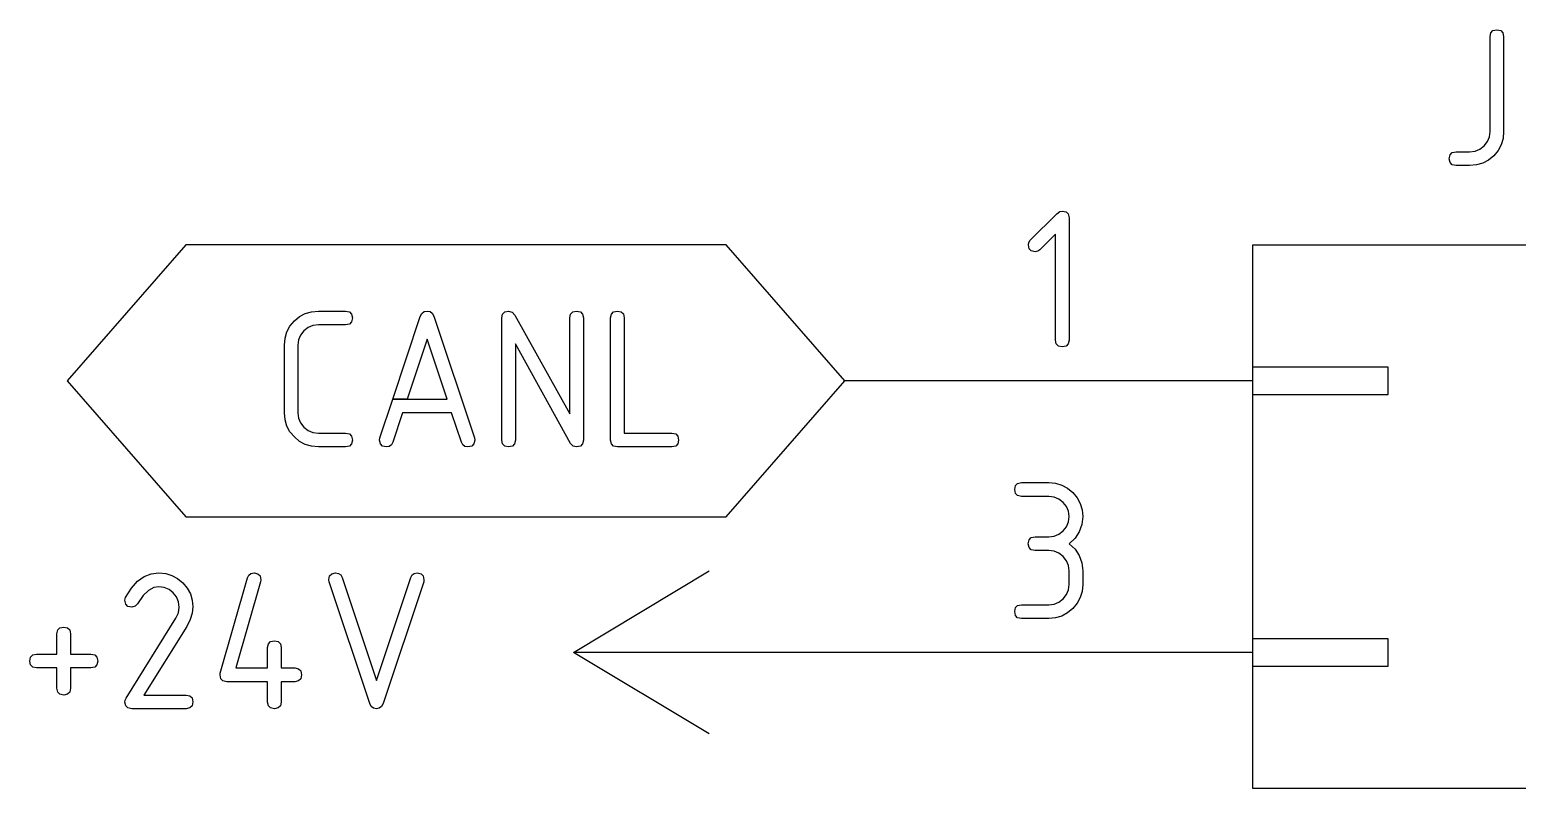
# Model space of a CAD drawing. Extents: x 0.3 to 16.3, y -11.7 to -0.2.
# Drawn here: x 7.7 to 8.247, y -6.6 to -6.321 of the extents above; entities that cross this region are included whole.
import ezdxf

# ---------------------------------------------------------------- set-up
doc = ezdxf.new("R2010")
doc.units = 0
doc.header["$MEASUREMENT"] = 0
doc.layers.add('BLACK', color=7, linetype='CONTINUOUS')

msp = doc.modelspace()

# ---------------------------------------------------------------- linework, layer by layer
at = {"layer": 'BLACK', "linetype": 'CONTINUOUS'}
for p, q in [((8.23748, -6.32323), (8.23778, -6.32181)), ((8.23748, -6.32323), (8.23778, -6.32181)), ((8.23748, -6.35818), (8.23748, -6.32323)), ((8.23748, -6.35818), (8.23748, -6.32323)), ((8.23778, -6.32181), (8.23857, -6.32102)), ((8.23778, -6.32181), (8.23857, -6.32102)), ((8.23857, -6.32102), (8.23999, -6.32073)), ((8.23857, -6.32102), (8.23999, -6.32073)), ((8.23999, -6.32073), (8.24141, -6.32102)), ((8.23999, -6.32073), (8.24141, -6.32102)), ((8.24141, -6.32102), (8.2422, -6.32181)), ((8.24141, -6.32102), (8.2422, -6.32181)), ((8.2422, -6.32181), (8.24249, -6.32323)), ((8.2422, -6.32181), (8.24249, -6.32323)), ((8.24249, -6.32323), (8.24249, -6.35824)), ((8.24249, -6.32323), (8.24249, -6.35824)), ((8.23374, -6.3647), (8.23531, -6.36348)), ((8.23374, -6.3647), (8.23531, -6.36348)), ((8.23531, -6.36348), (8.23652, -6.36191)), ((8.23531, -6.36348), (8.23652, -6.36191)), ((8.23652, -6.36191), (8.23724, -6.36016)), ((8.23652, -6.36191), (8.23724, -6.36016)), ((8.23724, -6.36016), (8.23748, -6.35818)), ((8.23724, -6.36016), (8.23748, -6.35818)), ((8.24157, -6.36308), (8.24044, -6.36518)), ((8.24157, -6.36308), (8.24044, -6.36518)), ((8.24226, -6.36079), (8.24157, -6.36308)), ((8.24226, -6.36079), (8.24157, -6.36308)), ((8.24249, -6.35824), (8.24226, -6.36079)), ((8.24249, -6.35824), (8.24226, -6.36079)), ((8.22247, -6.36821), (8.22277, -6.36676)), ((8.22247, -6.36821), (8.22277, -6.36676)), ((8.22277, -6.36965), (8.22247, -6.36821)), ((8.22277, -6.36965), (8.22247, -6.36821)), ((8.22277, -6.36676), (8.22356, -6.36596)), ((8.22277, -6.36676), (8.22356, -6.36596)), ((8.22356, -6.36596), (8.22497, -6.36567)), ((8.22356, -6.36596), (8.22497, -6.36567)), ((8.22497, -6.36567), (8.22998, -6.36567)), ((8.22497, -6.36567), (8.22998, -6.36567)), ((8.22998, -6.36567), (8.23198, -6.36542)), ((8.22998, -6.36567), (8.23198, -6.36542)), ((8.23198, -6.36542), (8.23374, -6.3647)), ((8.23198, -6.36542), (8.23374, -6.3647)), ((8.23689, -6.36872), (8.23479, -6.36984)), ((8.23689, -6.36872), (8.23479, -6.36984)), ((8.23883, -6.36711), (8.23689, -6.36872)), ((8.23883, -6.36711), (8.23689, -6.36872)), ((8.24044, -6.36518), (8.23883, -6.36711)), ((8.24044, -6.36518), (8.23883, -6.36711)), ((8.22356, -6.37045), (8.22277, -6.36965)), ((8.22356, -6.37045), (8.22277, -6.36965)), ((8.22497, -6.37075), (8.22356, -6.37045)), ((8.22497, -6.37075), (8.22356, -6.37045)), ((8.22998, -6.37075), (8.22497, -6.37075)), ((8.22998, -6.37075), (8.22497, -6.37075)), ((8.2325, -6.37052), (8.22998, -6.37075)), ((8.2325, -6.37052), (8.22998, -6.37075)), ((8.23479, -6.36984), (8.2325, -6.37052)), ((8.23479, -6.36984), (8.2325, -6.37052)), ((8.06822, -6.39824), (8.078, -6.38846)), ((8.06822, -6.39824), (8.078, -6.38846)), ((8.078, -6.38846), (8.07904, -6.3877)), ((8.078, -6.38846), (8.07904, -6.3877)), ((8.07904, -6.3877), (8.08001, -6.38748)), ((8.07904, -6.3877), (8.08001, -6.38748)), ((8.08001, -6.38748), (8.08143, -6.38777)), ((8.08001, -6.38748), (8.08143, -6.38777)), ((8.08143, -6.38777), (8.08222, -6.38856)), ((8.08143, -6.38777), (8.08222, -6.38856)), ((8.08222, -6.38856), (8.08251, -6.38998)), ((8.08222, -6.38856), (8.08251, -6.38998)), ((8.08251, -6.38998), (8.08251, -6.435)), ((8.08251, -6.38998), (8.08251, -6.435)), ((8.07751, -6.396), (8.07174, -6.40176)), ((8.07751, -6.396), (8.07174, -6.40176)), ((8.07751, -6.435), (8.07751, -6.396)), ((8.07751, -6.435), (8.07751, -6.396)), ((7.75734, -6.39998), (7.71359, -6.45)), ((7.95625, -6.39998), (7.75734, -6.39998)), ((8, -6.45), (7.95625, -6.39998)), ((8.0675, -6.39998), (8.06768, -6.39904)), ((8.0675, -6.39998), (8.06768, -6.39904)), ((8.06779, -6.40141), (8.0675, -6.39998)), ((8.06779, -6.40141), (8.0675, -6.39998)), ((8.06768, -6.39904), (8.06822, -6.39824)), ((8.06768, -6.39904), (8.06822, -6.39824)), ((8.06858, -6.40219), (8.06779, -6.40141)), ((8.06858, -6.40219), (8.06779, -6.40141)), ((8.07174, -6.40176), (8.07095, -6.40231)), ((8.07174, -6.40176), (8.07095, -6.40231)), ((8.15, -6.4), (8.15, -6.6)), ((8.35, -6.4), (8.15, -6.4)), ((8.07, -6.40248), (8.06858, -6.40219)), ((8.07, -6.40248), (8.06858, -6.40219)), ((8.07095, -6.40231), (8.07, -6.40248)), ((8.07095, -6.40231), (8.07, -6.40248)), ((7.79565, -6.42991), (7.79727, -6.42796)), ((7.79727, -6.42796), (7.79921, -6.42635)), ((7.79921, -6.42635), (7.80131, -6.42522)), ((7.80131, -6.42522), (7.80359, -6.42454)), ((7.80359, -6.42454), (7.80612, -6.4243)), ((7.80612, -6.4243), (7.81613, -6.4243)), ((7.81613, -6.4243), (7.81755, -6.4246)), ((7.81755, -6.42909), (7.81613, -6.42939)), ((7.81755, -6.4246), (7.81833, -6.4254)), ((7.81833, -6.42829), (7.81755, -6.42909)), ((7.81833, -6.4254), (7.81863, -6.42684)), ((7.81863, -6.42684), (7.81833, -6.42829)), ((7.8335, -6.45674), (7.84365, -6.42631)), ((7.84365, -6.42631), (7.84426, -6.42516)), ((7.84426, -6.42516), (7.84507, -6.42452)), ((7.84507, -6.42452), (7.84615, -6.4243)), ((7.84615, -6.4243), (7.84723, -6.42452)), ((7.84723, -6.42452), (7.84803, -6.42513)), ((7.84803, -6.42513), (7.84861, -6.42624)), ((7.84861, -6.42624), (7.86356, -6.47103)), ((7.87367, -6.4268), (7.87396, -6.42539)), ((7.87367, -6.47182), (7.87367, -6.4268)), ((7.87396, -6.42539), (7.87475, -6.4246)), ((7.87475, -6.4246), (7.87617, -6.4243)), ((7.87617, -6.4243), (7.87747, -6.42466)), ((7.87747, -6.42466), (7.87848, -6.42578)), ((7.87848, -6.42578), (7.89869, -6.46216)), ((7.89869, -6.4268), (7.89899, -6.42539)), ((7.89869, -6.46216), (7.89869, -6.4268)), ((7.89899, -6.42539), (7.89978, -6.4246)), ((7.89978, -6.4246), (7.9012, -6.4243)), ((7.9012, -6.4243), (7.90262, -6.4246)), ((7.90262, -6.4246), (7.90341, -6.42539)), ((7.90341, -6.42539), (7.9037, -6.4268)), ((7.9037, -6.4268), (7.9037, -6.47182)), ((7.91373, -6.4268), (7.91402, -6.42539)), ((7.91373, -6.47182), (7.91373, -6.4268)), ((7.91402, -6.42539), (7.91481, -6.4246)), ((7.91481, -6.4246), (7.91623, -6.4243)), ((7.91623, -6.4243), (7.91765, -6.4246)), ((7.91765, -6.4246), (7.91844, -6.42538)), ((7.91844, -6.42538), (7.91873, -6.4268)), ((7.91873, -6.4268), (7.91873, -6.46924)), ((7.79361, -6.43681), (7.79384, -6.43428)), ((7.79384, -6.43428), (7.79452, -6.432)), ((7.79452, -6.432), (7.79565, -6.42991)), ((7.79957, -6.43314), (7.79886, -6.43488)), ((7.80079, -6.43157), (7.79957, -6.43314)), ((7.80236, -6.43035), (7.80079, -6.43157)), ((7.80411, -6.42963), (7.80236, -6.43035)), ((7.80612, -6.42939), (7.80411, -6.42963)), ((7.81613, -6.42939), (7.80612, -6.42939)), ((7.84615, -6.43467), (7.83879, -6.45674)), ((7.8535, -6.45674), (7.84615, -6.43467)), ((7.79361, -6.46182), (7.79361, -6.43681)), ((7.79886, -6.43488), (7.79861, -6.43686)), ((7.79861, -6.43686), (7.79861, -6.46177)), ((7.899, -6.47307), (7.87867, -6.43643)), ((7.87867, -6.43643), (7.87867, -6.47182)), ((8.0778, -6.43642), (8.07751, -6.435)), ((8.0778, -6.43642), (8.07751, -6.435)), ((8.07859, -6.4372), (8.0778, -6.43642)), ((8.07859, -6.4372), (8.0778, -6.43642)), ((8.08001, -6.4375), (8.07859, -6.4372)), ((8.08001, -6.4375), (8.07859, -6.4372)), ((8.08143, -6.4372), (8.08001, -6.4375)), ((8.08143, -6.4372), (8.08001, -6.4375)), ((8.08222, -6.43642), (8.08143, -6.4372)), ((8.08222, -6.43642), (8.08143, -6.4372)), ((8.08251, -6.435), (8.08222, -6.43642)), ((8.08251, -6.435), (8.08222, -6.43642)), ((8.15, -6.445), (8.15, -6.455)), ((8.2, -6.445), (8.15, -6.445)), ((8.2, -6.455), (8.2, -6.445)), ((7.71359, -6.45), (7.75734, -6.50002)), ((7.95625, -6.50002), (8, -6.45)), ((8.15, -6.45), (8, -6.45)), ((8.15, -6.45), (8, -6.45)), ((8.15, -6.455), (8.2, -6.455)), ((7.79384, -6.46434), (7.79361, -6.46182)), ((7.79861, -6.46177), (7.79886, -6.46374)), ((7.82874, -6.47103), (7.8335, -6.45674)), ((7.8335, -6.45674), (7.83879, -6.45674)), ((7.83879, -6.45674), (7.8335, -6.45674)), ((7.83713, -6.46182), (7.83352, -6.47262)), ((7.85517, -6.46182), (7.83713, -6.46182)), ((7.83879, -6.45674), (7.8535, -6.45674)), ((7.85878, -6.47262), (7.85517, -6.46182)), ((7.79452, -6.46663), (7.79384, -6.46434)), ((7.79565, -6.46872), (7.79452, -6.46663)), ((7.79886, -6.46374), (7.79958, -6.46548)), ((7.79958, -6.46548), (7.80081, -6.46706)), ((7.80081, -6.46706), (7.80239, -6.46828)), ((7.79727, -6.47067), (7.79565, -6.46872)), ((7.79921, -6.47228), (7.79727, -6.47067)), ((7.80131, -6.47341), (7.79921, -6.47228)), ((7.80239, -6.46828), (7.80414, -6.469)), ((7.80414, -6.469), (7.80612, -6.46924)), ((7.80612, -6.46924), (7.81613, -6.46924)), ((7.81613, -6.46924), (7.81755, -6.46954)), ((7.81755, -6.46954), (7.81833, -6.47034)), ((7.81833, -6.47034), (7.81863, -6.47178)), ((7.81863, -6.47178), (7.81833, -6.47323)), ((7.82863, -6.47182), (7.82874, -6.47103)), ((7.82893, -6.47324), (7.82863, -6.47182)), ((7.83352, -6.47262), (7.833, -6.47357)), ((7.8593, -6.47357), (7.85878, -6.47262)), ((7.86367, -6.47182), (7.86337, -6.47324)), ((7.86356, -6.47103), (7.86367, -6.47182)), ((7.87396, -6.47324), (7.87367, -6.47182)), ((7.87867, -6.47182), (7.87838, -6.47324)), ((7.89988, -6.47401), (7.899, -6.47307)), ((7.9037, -6.47182), (7.90341, -6.47324)), ((7.91402, -6.47324), (7.91373, -6.47182)), ((7.91873, -6.46924), (7.93625, -6.46924)), ((7.93625, -6.46924), (7.93767, -6.46954)), ((7.93767, -6.46954), (7.93845, -6.47034)), ((7.93845, -6.47034), (7.93875, -6.47178)), ((7.93875, -6.47178), (7.93845, -6.47323)), ((7.80359, -6.47409), (7.80131, -6.47341)), ((7.80612, -6.47433), (7.80359, -6.47409)), ((7.81613, -6.47433), (7.80612, -6.47433)), ((7.81755, -6.47403), (7.81613, -6.47433)), ((7.81833, -6.47323), (7.81755, -6.47403)), ((7.82972, -6.47403), (7.82893, -6.47324)), ((7.83114, -6.47433), (7.82972, -6.47403)), ((7.83223, -6.47413), (7.83114, -6.47433)), ((7.833, -6.47357), (7.83223, -6.47413)), ((7.86007, -6.47413), (7.8593, -6.47357)), ((7.86116, -6.47433), (7.86007, -6.47413)), ((7.86258, -6.47403), (7.86116, -6.47433)), ((7.86337, -6.47324), (7.86258, -6.47403)), ((7.87475, -6.47403), (7.87396, -6.47324)), ((7.87617, -6.47433), (7.87475, -6.47403)), ((7.87759, -6.47403), (7.87617, -6.47433)), ((7.87838, -6.47324), (7.87759, -6.47403)), ((7.9012, -6.47433), (7.89988, -6.47401)), ((7.90262, -6.47403), (7.9012, -6.47433)), ((7.90341, -6.47324), (7.90262, -6.47403)), ((7.91481, -6.47403), (7.91402, -6.47324)), ((7.91623, -6.47433), (7.91481, -6.47403)), ((7.93625, -6.47433), (7.91623, -6.47433)), ((7.93767, -6.47403), (7.93625, -6.47433)), ((7.93845, -6.47323), (7.93767, -6.47403)), ((8.06249, -6.49002), (8.06279, -6.48857)), ((8.06249, -6.49002), (8.06279, -6.48857)), ((8.06279, -6.48857), (8.06357, -6.48777)), ((8.06279, -6.48857), (8.06357, -6.48777)), ((8.06357, -6.48777), (8.06499, -6.48748)), ((8.06357, -6.48777), (8.06499, -6.48748)), ((8.06499, -6.48748), (8.075, -6.48748)), ((8.06499, -6.48748), (8.075, -6.48748)), ((8.075, -6.48748), (8.07753, -6.48771)), ((8.075, -6.48748), (8.07753, -6.48771)), ((8.07753, -6.48771), (8.07981, -6.48839)), ((8.07753, -6.48771), (8.07981, -6.48839)), ((8.07981, -6.48839), (8.08191, -6.48953)), ((8.07981, -6.48839), (8.08191, -6.48953)), ((8.08191, -6.48953), (8.08385, -6.49115)), ((8.08191, -6.48953), (8.08385, -6.49115)), ((8.06279, -6.49146), (8.06249, -6.49002)), ((8.06279, -6.49146), (8.06249, -6.49002)), ((8.06357, -6.49226), (8.06279, -6.49146)), ((8.06357, -6.49226), (8.06279, -6.49146)), ((8.06499, -6.49256), (8.06357, -6.49226)), ((8.06499, -6.49256), (8.06357, -6.49226)), ((8.075, -6.49256), (8.06499, -6.49256)), ((8.075, -6.49256), (8.06499, -6.49256)), ((8.07699, -6.4928), (8.075, -6.49256)), ((8.07699, -6.4928), (8.075, -6.49256)), ((8.07874, -6.49352), (8.07699, -6.4928)), ((8.07874, -6.49352), (8.07699, -6.4928)), ((8.08031, -6.49473), (8.07874, -6.49352)), ((8.08031, -6.49473), (8.07874, -6.49352)), ((8.08154, -6.4963), (8.08031, -6.49473)), ((8.08154, -6.4963), (8.08031, -6.49473)), ((8.08385, -6.49115), (8.08547, -6.49309)), ((8.08385, -6.49115), (8.08547, -6.49309)), ((8.08547, -6.49309), (8.0866, -6.49519)), ((8.08547, -6.49309), (8.0866, -6.49519)), ((7.75734, -6.50002), (7.95625, -6.50002)), ((8.08226, -6.49802), (8.08154, -6.4963)), ((8.08226, -6.49802), (8.08154, -6.4963)), ((8.08251, -6.49998), (8.08226, -6.49802)), ((8.08251, -6.49998), (8.08226, -6.49802)), ((8.08226, -6.50196), (8.08251, -6.49998)), ((8.08226, -6.50196), (8.08251, -6.49998)), ((8.0866, -6.49519), (8.08728, -6.49746)), ((8.0866, -6.49519), (8.08728, -6.49746)), ((8.08751, -6.49996), (8.08719, -6.50294)), ((8.08751, -6.49996), (8.08719, -6.50294)), ((8.08728, -6.49746), (8.08751, -6.49996)), ((8.08728, -6.49746), (8.08751, -6.49996)), ((8.07877, -6.50645), (8.08033, -6.50525)), ((8.07877, -6.50645), (8.08033, -6.50525)), ((8.08033, -6.50525), (8.08154, -6.5037)), ((8.08033, -6.50525), (8.08154, -6.5037)), ((8.08154, -6.5037), (8.08226, -6.50196)), ((8.08154, -6.5037), (8.08226, -6.50196)), ((8.08626, -6.50555), (8.08473, -6.50787)), ((8.08626, -6.50555), (8.08473, -6.50787)), ((8.08719, -6.50294), (8.08626, -6.50555)), ((8.08719, -6.50294), (8.08626, -6.50555)), ((8.06749, -6.50995), (8.06779, -6.5085)), ((8.06749, -6.50995), (8.06779, -6.5085)), ((8.06779, -6.51139), (8.06749, -6.50995)), ((8.06779, -6.51139), (8.06749, -6.50995)), ((8.06779, -6.5085), (8.06858, -6.5077)), ((8.06779, -6.5085), (8.06858, -6.5077)), ((8.06858, -6.51219), (8.06779, -6.51139)), ((8.06858, -6.51219), (8.06779, -6.51139)), ((8.06858, -6.5077), (8.07, -6.50741)), ((8.06858, -6.5077), (8.07, -6.50741)), ((8.07, -6.50741), (8.075, -6.50741)), ((8.07, -6.50741), (8.075, -6.50741)), ((8.075, -6.50741), (8.07701, -6.50716)), ((8.075, -6.50741), (8.07701, -6.50716)), ((8.07701, -6.50716), (8.07877, -6.50645)), ((8.07701, -6.50716), (8.07877, -6.50645)), ((8.08473, -6.50787), (8.08251, -6.50995)), ((8.08473, -6.50787), (8.08251, -6.50995)), ((8.08251, -6.50995), (8.08473, -6.51203)), ((8.08251, -6.50995), (8.08473, -6.51203)), ((8.07, -6.51249), (8.06858, -6.51219)), ((8.07, -6.51249), (8.06858, -6.51219)), ((8.075, -6.51249), (8.07, -6.51249)), ((8.075, -6.51249), (8.07, -6.51249)), ((8.07698, -6.51273), (8.075, -6.51249)), ((8.07698, -6.51273), (8.075, -6.51249)), ((8.07874, -6.51346), (8.07698, -6.51273)), ((8.07874, -6.51346), (8.07698, -6.51273)), ((8.08031, -6.51468), (8.07874, -6.51346)), ((8.08031, -6.51468), (8.07874, -6.51346)), ((8.08154, -6.51625), (8.08031, -6.51468)), ((8.08154, -6.51625), (8.08031, -6.51468)), ((8.08226, -6.51799), (8.08154, -6.51625)), ((8.08226, -6.51799), (8.08154, -6.51625)), ((8.08473, -6.51203), (8.08626, -6.51435)), ((8.08473, -6.51203), (8.08626, -6.51435)), ((8.08626, -6.51435), (8.08719, -6.51697)), ((8.08626, -6.51435), (8.08719, -6.51697)), ((7.73957, -6.52375), (7.74199, -6.52206)), ((7.73957, -6.52375), (7.74199, -6.52206)), ((7.74199, -6.52206), (7.74457, -6.52106)), ((7.74199, -6.52206), (7.74457, -6.52106)), ((7.74457, -6.52106), (7.7474, -6.52072)), ((7.74457, -6.52106), (7.7474, -6.52072)), ((7.7474, -6.52072), (7.74993, -6.52096)), ((7.7474, -6.52072), (7.74993, -6.52096)), ((7.74993, -6.52096), (7.75221, -6.52164)), ((7.74993, -6.52096), (7.75221, -6.52164)), ((7.75221, -6.52164), (7.75431, -6.52277)), ((7.75221, -6.52164), (7.75431, -6.52277)), ((7.78, -6.52254), (7.78051, -6.52152)), ((7.78, -6.52254), (7.78051, -6.52152)), ((7.78051, -6.52152), (7.78129, -6.52093)), ((7.78051, -6.52152), (7.78129, -6.52093)), ((7.78129, -6.52093), (7.78242, -6.52072)), ((7.78129, -6.52093), (7.78242, -6.52072)), ((7.78242, -6.52072), (7.78384, -6.52102)), ((7.78242, -6.52072), (7.78384, -6.52102)), ((7.78384, -6.52102), (7.78463, -6.52181)), ((7.78384, -6.52102), (7.78463, -6.52181)), ((7.78463, -6.52181), (7.78493, -6.52322)), ((7.78463, -6.52181), (7.78493, -6.52322)), ((7.80996, -6.52322), (7.81026, -6.52181)), ((7.80996, -6.52322), (7.81026, -6.52181)), ((7.81026, -6.52181), (7.81105, -6.52102)), ((7.81026, -6.52181), (7.81105, -6.52102)), ((7.81105, -6.52102), (7.81247, -6.52072)), ((7.81105, -6.52102), (7.81247, -6.52072)), ((7.81247, -6.52072), (7.81356, -6.52092)), ((7.81247, -6.52072), (7.81356, -6.52092)), ((7.81356, -6.52092), (7.81433, -6.52147)), ((7.81356, -6.52092), (7.81433, -6.52147)), ((7.81433, -6.52147), (7.81485, -6.52243)), ((7.81433, -6.52147), (7.81485, -6.52243)), ((7.84011, -6.52243), (7.84063, -6.52147)), ((7.84011, -6.52243), (7.84063, -6.52147)), ((7.84063, -6.52147), (7.84141, -6.52092)), ((7.84063, -6.52147), (7.84141, -6.52092)), ((7.84141, -6.52092), (7.8425, -6.52072)), ((7.84141, -6.52092), (7.8425, -6.52072)), ((7.8425, -6.52072), (7.84392, -6.52102)), ((7.8425, -6.52072), (7.84392, -6.52102)), ((7.84392, -6.52102), (7.8447, -6.52181)), ((7.84392, -6.52102), (7.8447, -6.52181)), ((7.8447, -6.52181), (7.845, -6.52322)), ((7.8447, -6.52181), (7.845, -6.52322)), ((7.9, -6.55), (7.95, -6.52)), ((8.08251, -6.51996), (8.08226, -6.51799)), ((8.08251, -6.51996), (8.08226, -6.51799)), ((8.08251, -6.52494), (8.08251, -6.51996)), ((8.08251, -6.52494), (8.08251, -6.51996)), ((8.08719, -6.51697), (8.08751, -6.51996)), ((8.08719, -6.51697), (8.08751, -6.51996)), ((8.08751, -6.51996), (8.08751, -6.52498)), ((8.08751, -6.51996), (8.08751, -6.52498)), ((7.73511, -6.52979), (7.73729, -6.52627)), ((7.73511, -6.52979), (7.73729, -6.52627)), ((7.73729, -6.52627), (7.73957, -6.52375)), ((7.73729, -6.52627), (7.73957, -6.52375)), ((7.74361, -6.52715), (7.74163, -6.52905)), ((7.74361, -6.52715), (7.74163, -6.52905)), ((7.7455, -6.52613), (7.74361, -6.52715)), ((7.7455, -6.52613), (7.74361, -6.52715)), ((7.7474, -6.52581), (7.7455, -6.52613)), ((7.7474, -6.52581), (7.7455, -6.52613)), ((7.74938, -6.52605), (7.7474, -6.52581)), ((7.74938, -6.52605), (7.7474, -6.52581)), ((7.75113, -6.52678), (7.74938, -6.52605)), ((7.75113, -6.52678), (7.74938, -6.52605)), ((7.7527, -6.528), (7.75113, -6.52678)), ((7.7527, -6.528), (7.75113, -6.52678)), ((7.75431, -6.52277), (7.75625, -6.52438)), ((7.75431, -6.52277), (7.75625, -6.52438)), ((7.75625, -6.52438), (7.75786, -6.52631)), ((7.75625, -6.52438), (7.75786, -6.52631)), ((7.75786, -6.52631), (7.75899, -6.52841)), ((7.75786, -6.52631), (7.75899, -6.52841)), ((7.76998, -6.55759), (7.78, -6.52254)), ((7.76998, -6.55759), (7.78, -6.52254)), ((7.78481, -6.52394), (7.77571, -6.5557)), ((7.78481, -6.52394), (7.77571, -6.5557)), ((7.78493, -6.52322), (7.78481, -6.52394)), ((7.78493, -6.52322), (7.78481, -6.52394)), ((7.81008, -6.52402), (7.80996, -6.52322)), ((7.81008, -6.52402), (7.80996, -6.52322)), ((7.82502, -6.56881), (7.81008, -6.52402)), ((7.82502, -6.56881), (7.81008, -6.52402)), ((7.81485, -6.52243), (7.82748, -6.56029)), ((7.81485, -6.52243), (7.82748, -6.56029)), ((7.82748, -6.56029), (7.84011, -6.52243)), ((7.82748, -6.56029), (7.84011, -6.52243)), ((7.84489, -6.52402), (7.82995, -6.56881)), ((7.84489, -6.52402), (7.82995, -6.56881)), ((7.845, -6.52322), (7.84489, -6.52402)), ((7.845, -6.52322), (7.84489, -6.52402)), ((8.08154, -6.52869), (8.08226, -6.52694)), ((8.08154, -6.52869), (8.08226, -6.52694)), ((8.08226, -6.52694), (8.08251, -6.52494)), ((8.08226, -6.52694), (8.08251, -6.52494)), ((8.08728, -6.5275), (8.08659, -6.52979)), ((8.08728, -6.5275), (8.08659, -6.52979)), ((8.08751, -6.52498), (8.08728, -6.5275)), ((8.08751, -6.52498), (8.08728, -6.5275)), ((7.73489, -6.53081), (7.73511, -6.52979)), ((7.73489, -6.53081), (7.73511, -6.52979)), ((7.73518, -6.53223), (7.73489, -6.53081)), ((7.73518, -6.53223), (7.73489, -6.53081)), ((7.73597, -6.53302), (7.73518, -6.53223)), ((7.73597, -6.53302), (7.73518, -6.53223)), ((7.73739, -6.53331), (7.73597, -6.53302)), ((7.73739, -6.53331), (7.73597, -6.53302)), ((7.73868, -6.533), (7.73739, -6.53331)), ((7.73868, -6.533), (7.73739, -6.53331)), ((7.73955, -6.5321), (7.73868, -6.533)), ((7.73955, -6.5321), (7.73868, -6.533)), ((7.74163, -6.52905), (7.73955, -6.5321)), ((7.74163, -6.52905), (7.73955, -6.5321)), ((7.75393, -6.52957), (7.7527, -6.528)), ((7.75393, -6.52957), (7.7527, -6.528)), ((7.75466, -6.53132), (7.75393, -6.52957)), ((7.75466, -6.53132), (7.75393, -6.52957)), ((7.7546, -6.53536), (7.7549, -6.5333)), ((7.7546, -6.53536), (7.7549, -6.5333)), ((7.7549, -6.5333), (7.75466, -6.53132)), ((7.7549, -6.5333), (7.75466, -6.53132)), ((7.75899, -6.52841), (7.75967, -6.53069)), ((7.75899, -6.52841), (7.75967, -6.53069)), ((7.75967, -6.53069), (7.75991, -6.53321)), ((7.75967, -6.53069), (7.75991, -6.53321)), ((7.75991, -6.53321), (7.75967, -6.53552)), ((7.75991, -6.53321), (7.75967, -6.53552)), ((8.06279, -6.53351), (8.06357, -6.53271)), ((8.06279, -6.53351), (8.06357, -6.53271)), ((8.06357, -6.53271), (8.06499, -6.53242)), ((8.06357, -6.53271), (8.06499, -6.53242)), ((8.06499, -6.53242), (8.075, -6.53242)), ((8.06499, -6.53242), (8.075, -6.53242)), ((8.075, -6.53242), (8.07701, -6.53217)), ((8.075, -6.53242), (8.07701, -6.53217)), ((8.07701, -6.53217), (8.07876, -6.53146)), ((8.07701, -6.53217), (8.07876, -6.53146)), ((8.07876, -6.53146), (8.08033, -6.53025)), ((8.07876, -6.53146), (8.08033, -6.53025)), ((8.08033, -6.53025), (8.08154, -6.52869)), ((8.08033, -6.53025), (8.08154, -6.52869)), ((8.08546, -6.53189), (8.08383, -6.53384)), ((8.08546, -6.53189), (8.08383, -6.53384)), ((8.08659, -6.52979), (8.08546, -6.53189)), ((8.08659, -6.52979), (8.08546, -6.53189)), ((7.7353, -6.56681), (7.75365, -6.53742)), ((7.7353, -6.56681), (7.75365, -6.53742)), ((7.75365, -6.53742), (7.7546, -6.53536)), ((7.75365, -6.53742), (7.7546, -6.53536)), ((7.75893, -6.5379), (7.75763, -6.5404)), ((7.75893, -6.5379), (7.75763, -6.5404)), ((7.75967, -6.53552), (7.75893, -6.5379)), ((7.75967, -6.53552), (7.75893, -6.5379)), ((8.06249, -6.53496), (8.06279, -6.53351)), ((8.06249, -6.53496), (8.06279, -6.53351)), ((8.06279, -6.5364), (8.06249, -6.53496)), ((8.06279, -6.5364), (8.06249, -6.53496)), ((8.06357, -6.5372), (8.06279, -6.5364)), ((8.06357, -6.5372), (8.06279, -6.5364)), ((8.06499, -6.5375), (8.06357, -6.5372)), ((8.06499, -6.5375), (8.06357, -6.5372)), ((8.075, -6.5375), (8.06499, -6.5375)), ((8.075, -6.5375), (8.06499, -6.5375)), ((8.07751, -6.53726), (8.075, -6.5375)), ((8.07751, -6.53726), (8.075, -6.5375)), ((8.07978, -6.53658), (8.07751, -6.53726)), ((8.07978, -6.53658), (8.07751, -6.53726)), ((8.08188, -6.53545), (8.07978, -6.53658)), ((8.08188, -6.53545), (8.07978, -6.53658)), ((8.08383, -6.53384), (8.08188, -6.53545)), ((8.08383, -6.53384), (8.08188, -6.53545)), ((7.70987, -6.54315), (7.71017, -6.54173)), ((7.70987, -6.54315), (7.71017, -6.54173)), ((7.70987, -6.55062), (7.70987, -6.54315)), ((7.70987, -6.55062), (7.70987, -6.54315)), ((7.71017, -6.54173), (7.71095, -6.54095)), ((7.71017, -6.54173), (7.71095, -6.54095)), ((7.71095, -6.54095), (7.71237, -6.54065)), ((7.71095, -6.54095), (7.71237, -6.54065)), ((7.71237, -6.54065), (7.7138, -6.54095)), ((7.71237, -6.54065), (7.7138, -6.54095)), ((7.7138, -6.54095), (7.71458, -6.54173)), ((7.7138, -6.54095), (7.71458, -6.54173)), ((7.71458, -6.54173), (7.71487, -6.54315)), ((7.71458, -6.54173), (7.71487, -6.54315)), ((7.71487, -6.54315), (7.71487, -6.55062)), ((7.71487, -6.54315), (7.71487, -6.55062)), ((7.75763, -6.5404), (7.74186, -6.56567)), ((7.75763, -6.5404), (7.74186, -6.56567)), ((7.78743, -6.54819), (7.78772, -6.54678)), ((7.78743, -6.54819), (7.78772, -6.54678)), ((7.78743, -6.5557), (7.78743, -6.54819)), ((7.78743, -6.5557), (7.78743, -6.54819)), ((7.78772, -6.54678), (7.78851, -6.54599)), ((7.78772, -6.54678), (7.78851, -6.54599)), ((7.78851, -6.54599), (7.78993, -6.54569)), ((7.78851, -6.54599), (7.78993, -6.54569)), ((7.78993, -6.54569), (7.79135, -6.54598)), ((7.78993, -6.54569), (7.79135, -6.54598)), ((7.79135, -6.54598), (7.79214, -6.54678)), ((7.79135, -6.54598), (7.79214, -6.54678)), ((7.79214, -6.54678), (7.79243, -6.54819)), ((7.79214, -6.54678), (7.79243, -6.54819)), ((7.79243, -6.54819), (7.79243, -6.5557)), ((7.79243, -6.54819), (7.79243, -6.5557)), ((8.15, -6.545), (8.15, -6.555)), ((8.2, -6.545), (8.15, -6.545)), ((8.2, -6.555), (8.2, -6.545)), ((7.69986, -6.55316), (7.70016, -6.55172)), ((7.69986, -6.55316), (7.70016, -6.55172)), ((7.70016, -6.55461), (7.69986, -6.55316)), ((7.70016, -6.55461), (7.69986, -6.55316)), ((7.70016, -6.55172), (7.70094, -6.55092)), ((7.70016, -6.55172), (7.70094, -6.55092)), ((7.70094, -6.55541), (7.70016, -6.55461)), ((7.70094, -6.55541), (7.70016, -6.55461)), ((7.70094, -6.55092), (7.70236, -6.55062)), ((7.70094, -6.55092), (7.70236, -6.55062)), ((7.70236, -6.55062), (7.70987, -6.55062)), ((7.70236, -6.55062), (7.70987, -6.55062)), ((7.71487, -6.55062), (7.72238, -6.55062)), ((7.71487, -6.55062), (7.72238, -6.55062)), ((7.72238, -6.55062), (7.7238, -6.55092)), ((7.72238, -6.55062), (7.7238, -6.55092)), ((7.7238, -6.55092), (7.72459, -6.55172)), ((7.7238, -6.55092), (7.72459, -6.55172)), ((7.72459, -6.55461), (7.7238, -6.55541)), ((7.72459, -6.55461), (7.7238, -6.55541)), ((7.72459, -6.55172), (7.72488, -6.55316)), ((7.72459, -6.55172), (7.72488, -6.55316)), ((7.72488, -6.55316), (7.72459, -6.55461)), ((7.72488, -6.55316), (7.72459, -6.55461)), ((7.95, -6.58), (7.9, -6.55)), ((8, -6.55), (7.9, -6.55)), ((8.15, -6.55), (8, -6.55)), ((8.15, -6.55), (8, -6.55)), ((8.15, -6.555), (8.2, -6.555)), ((7.70236, -6.5557), (7.70094, -6.55541)), ((7.70236, -6.5557), (7.70094, -6.55541)), ((7.70987, -6.5557), (7.70236, -6.5557)), ((7.70987, -6.5557), (7.70236, -6.5557)), ((7.70987, -6.56317), (7.70987, -6.5557)), ((7.70987, -6.56317), (7.70987, -6.5557)), ((7.72238, -6.5557), (7.71487, -6.5557)), ((7.71487, -6.5557), (7.71487, -6.56317)), ((7.72238, -6.5557), (7.71487, -6.5557)), ((7.71487, -6.5557), (7.71487, -6.56317)), ((7.7238, -6.55541), (7.72238, -6.5557)), ((7.7238, -6.55541), (7.72238, -6.5557)), ((7.76991, -6.55828), (7.76998, -6.55759)), ((7.76991, -6.55828), (7.76998, -6.55759)), ((7.7702, -6.5597), (7.76991, -6.55828)), ((7.7702, -6.5597), (7.76991, -6.55828)), ((7.77099, -6.56049), (7.7702, -6.5597)), ((7.77099, -6.56049), (7.7702, -6.5597)), ((7.77241, -6.56078), (7.77099, -6.56049)), ((7.77241, -6.56078), (7.77099, -6.56049)), ((7.77571, -6.5557), (7.78743, -6.5557)), ((7.77571, -6.5557), (7.78743, -6.5557)), ((7.79243, -6.5557), (7.79744, -6.5557)), ((7.79243, -6.5557), (7.79744, -6.5557)), ((7.79744, -6.5557), (7.79885, -6.556)), ((7.79744, -6.5557), (7.79885, -6.556)), ((7.79885, -6.56048), (7.79744, -6.56078)), ((7.79885, -6.56048), (7.79744, -6.56078)), ((7.79885, -6.556), (7.79964, -6.5568)), ((7.79885, -6.556), (7.79964, -6.5568)), ((7.79964, -6.55969), (7.79885, -6.56048)), ((7.79964, -6.55969), (7.79885, -6.56048)), ((7.79964, -6.5568), (7.79994, -6.55824)), ((7.79964, -6.5568), (7.79994, -6.55824)), ((7.79994, -6.55824), (7.79964, -6.55969)), ((7.79994, -6.55824), (7.79964, -6.55969)), ((7.71017, -6.56459), (7.70987, -6.56317)), ((7.71017, -6.56459), (7.70987, -6.56317)), ((7.71095, -6.56537), (7.71017, -6.56459)), ((7.71095, -6.56537), (7.71017, -6.56459)), ((7.71237, -6.56567), (7.71095, -6.56537)), ((7.71237, -6.56567), (7.71095, -6.56537)), ((7.7138, -6.56537), (7.71237, -6.56567)), ((7.7138, -6.56537), (7.71237, -6.56567)), ((7.71458, -6.56459), (7.7138, -6.56537)), ((7.71458, -6.56459), (7.7138, -6.56537)), ((7.71487, -6.56317), (7.71458, -6.56459)), ((7.71487, -6.56317), (7.71458, -6.56459)), ((7.74186, -6.56567), (7.75741, -6.56567)), ((7.74186, -6.56567), (7.75741, -6.56567)), ((7.75741, -6.56567), (7.75882, -6.56596)), ((7.75741, -6.56567), (7.75882, -6.56596)), ((7.75882, -6.56596), (7.75961, -6.56676)), ((7.75882, -6.56596), (7.75961, -6.56676)), ((7.78743, -6.56078), (7.77241, -6.56078)), ((7.78743, -6.56078), (7.77241, -6.56078)), ((7.78743, -6.56826), (7.78743, -6.56078)), ((7.78743, -6.56826), (7.78743, -6.56078)), ((7.79744, -6.56078), (7.79243, -6.56078)), ((7.79243, -6.56078), (7.79243, -6.56826)), ((7.79744, -6.56078), (7.79243, -6.56078)), ((7.79243, -6.56078), (7.79243, -6.56826)), ((7.73489, -6.56825), (7.73499, -6.56752)), ((7.73489, -6.56825), (7.73499, -6.56752)), ((7.73518, -6.56967), (7.73489, -6.56825)), ((7.73518, -6.56967), (7.73489, -6.56825)), ((7.73499, -6.56752), (7.7353, -6.56681)), ((7.73499, -6.56752), (7.7353, -6.56681)), ((7.73596, -6.57045), (7.73518, -6.56967)), ((7.73596, -6.57045), (7.73518, -6.56967)), ((7.73739, -6.57075), (7.73596, -6.57045)), ((7.73739, -6.57075), (7.73596, -6.57045)), ((7.75741, -6.57075), (7.73739, -6.57075)), ((7.75741, -6.57075), (7.73739, -6.57075)), ((7.75882, -6.57045), (7.75741, -6.57075)), ((7.75882, -6.57045), (7.75741, -6.57075)), ((7.75961, -6.56965), (7.75882, -6.57045)), ((7.75961, -6.56965), (7.75882, -6.57045)), ((7.75961, -6.56676), (7.75991, -6.5682)), ((7.75961, -6.56676), (7.75991, -6.5682)), ((7.75991, -6.5682), (7.75961, -6.56965)), ((7.75991, -6.5682), (7.75961, -6.56965)), ((7.78772, -6.56967), (7.78743, -6.56826)), ((7.78772, -6.56967), (7.78743, -6.56826)), ((7.78851, -6.57045), (7.78772, -6.56967)), ((7.78851, -6.57045), (7.78772, -6.56967)), ((7.78993, -6.57075), (7.78851, -6.57045)), ((7.78993, -6.57075), (7.78851, -6.57045)), ((7.79135, -6.57045), (7.78993, -6.57075)), ((7.79135, -6.57045), (7.78993, -6.57075)), ((7.79214, -6.56967), (7.79135, -6.57045)), ((7.79214, -6.56967), (7.79135, -6.57045)), ((7.79243, -6.56826), (7.79214, -6.56967)), ((7.79243, -6.56826), (7.79214, -6.56967)), ((7.8256, -6.56992), (7.82502, -6.56881)), ((7.8256, -6.56992), (7.82502, -6.56881)), ((7.82641, -6.57054), (7.8256, -6.56992)), ((7.82641, -6.57054), (7.8256, -6.56992)), ((7.82748, -6.57075), (7.82641, -6.57054)), ((7.82748, -6.57075), (7.82641, -6.57054)), ((7.82856, -6.57054), (7.82748, -6.57075)), ((7.82856, -6.57054), (7.82748, -6.57075)), ((7.82936, -6.56992), (7.82856, -6.57054)), ((7.82936, -6.56992), (7.82856, -6.57054)), ((7.82995, -6.56881), (7.82936, -6.56992)), ((7.82995, -6.56881), (7.82936, -6.56992)), ((8.15, -6.6), (8.35, -6.6))]:
    msp.add_line(p, q, dxfattribs=at)

doc.saveas('drawing.dxf')
